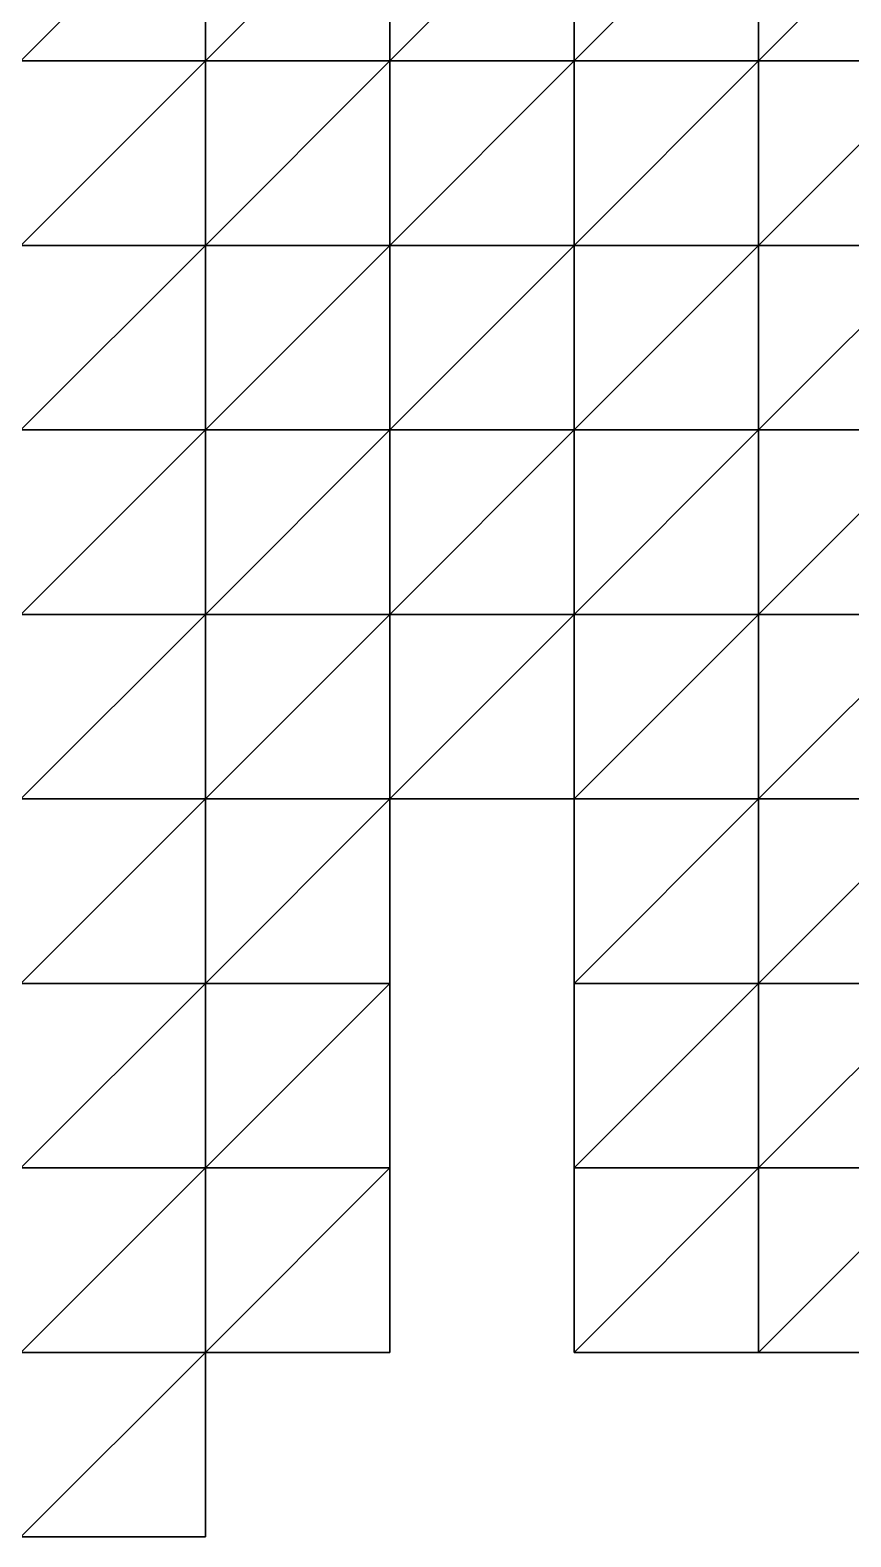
# Model space of a CAD drawing. Extents: x 292020 to 295740, y 4557680 to 4560040.
# Drawn here: x 294301 to 294390, y 4558500 to 4558663.3 of the extents above; entities that cross this region are included whole.
import ezdxf

# ---------------------------------------------------------------- set-up
doc = ezdxf.new("R2010")
doc.units = 0
doc.layers.add('RUN201_4_-_RUN201_NODOMAIN5_20X', color=7, linetype='CONTINUOUS')

msp = doc.modelspace()

# ---------------------------------------------------------------- linework, layer by layer
at = {"layer": 'RUN201_4_-_RUN201_NODOMAIN5_20X'}
for points in [[(294300, 4558680, 1860), (294300, 4558660, 1860), (294320, 4558680, 1860)], [(294320, 4558680, 1860), (294300, 4558660, 1860), (294320, 4558660, 1860)], [(294320, 4558680, 1940), (294300, 4558660, 1940), (294300, 4558680, 1940)], [(294320, 4558660, 1940), (294300, 4558660, 1940), (294320, 4558680, 1940)], [(294320, 4558660, 1860), (294320, 4558660, 1880), (294320, 4558680, 1860)], [(294320, 4558680, 1860), (294320, 4558660, 1880), (294320, 4558680, 1880)], [(294320, 4558680, 1880), (294320, 4558660, 1880), (294340, 4558680, 1880)], [(294340, 4558680, 1880), (294320, 4558660, 1880), (294340, 4558660, 1880)], [(294340, 4558680, 1940), (294320, 4558660, 1940), (294320, 4558680, 1940)], [(294340, 4558660, 1940), (294320, 4558660, 1940), (294340, 4558680, 1940)], [(294340, 4558680, 1880), (294340, 4558660, 1880), (294360, 4558680, 1880)], [(294360, 4558680, 1880), (294340, 4558660, 1880), (294360, 4558660, 1880)], [(294360, 4558680, 1940), (294340, 4558660, 1940), (294340, 4558680, 1940)], [(294360, 4558660, 1940), (294340, 4558660, 1940), (294360, 4558680, 1940)], [(294360, 4558680, 1880), (294360, 4558660, 1880), (294380, 4558680, 1880)], [(294380, 4558680, 1880), (294360, 4558660, 1880), (294380, 4558660, 1880)], [(294380, 4558680, 1940), (294360, 4558660, 1940), (294360, 4558680, 1940)], [(294380, 4558660, 1940), (294360, 4558660, 1940), (294380, 4558680, 1940)], [(294380, 4558680, 1880), (294380, 4558660, 1880), (294400, 4558680, 1880)], [(294400, 4558680, 1880), (294380, 4558660, 1880), (294400, 4558660, 1880)], [(294400, 4558680, 1940), (294380, 4558660, 1940), (294380, 4558680, 1940)], [(294400, 4558660, 1940), (294380, 4558660, 1940), (294400, 4558680, 1940)], [(294300, 4558660, 1860), (294300, 4558640, 1860), (294320, 4558660, 1860)], [(294320, 4558660, 1860), (294300, 4558640, 1860), (294320, 4558640, 1860)], [(294320, 4558660, 1940), (294300, 4558640, 1940), (294300, 4558660, 1940)], [(294320, 4558640, 1940), (294300, 4558640, 1940), (294320, 4558660, 1940)], [(294320, 4558640, 1860), (294320, 4558640, 1880), (294320, 4558660, 1860)], [(294320, 4558660, 1860), (294320, 4558640, 1880), (294320, 4558660, 1880)], [(294320, 4558660, 1880), (294320, 4558640, 1880), (294340, 4558660, 1880)], [(294340, 4558660, 1880), (294320, 4558640, 1880), (294340, 4558640, 1880)], [(294340, 4558660, 1940), (294320, 4558640, 1940), (294320, 4558660, 1940)], [(294340, 4558640, 1940), (294320, 4558640, 1940), (294340, 4558660, 1940)], [(294340, 4558640, 1880), (294340, 4558640, 1900), (294340, 4558660, 1880)], [(294340, 4558660, 1880), (294340, 4558640, 1900), (294340, 4558660, 1900)], [(294340, 4558660, 1880), (294340, 4558660, 1900), (294360, 4558660, 1880)], [(294360, 4558660, 1880), (294340, 4558660, 1900), (294360, 4558660, 1900)], [(294340, 4558660, 1900), (294340, 4558640, 1900), (294360, 4558660, 1900)], [(294360, 4558660, 1900), (294340, 4558640, 1900), (294360, 4558640, 1900)], [(294360, 4558660, 1940), (294340, 4558640, 1940), (294340, 4558660, 1940)], [(294360, 4558640, 1940), (294340, 4558640, 1940), (294360, 4558660, 1940)], [(294360, 4558660, 1880), (294360, 4558640, 1880), (294380, 4558660, 1880)], [(294380, 4558660, 1880), (294360, 4558640, 1880), (294380, 4558640, 1880)], [(294360, 4558660, 1880), (294360, 4558640, 1900), (294360, 4558640, 1880)], [(294360, 4558660, 1900), (294360, 4558640, 1900), (294360, 4558660, 1880)], [(294380, 4558660, 1940), (294360, 4558640, 1940), (294360, 4558660, 1940)], [(294380, 4558640, 1940), (294360, 4558640, 1940), (294380, 4558660, 1940)], [(294380, 4558660, 1880), (294380, 4558640, 1880), (294400, 4558660, 1880)], [(294400, 4558660, 1880), (294380, 4558640, 1880), (294400, 4558640, 1880)], [(294400, 4558660, 1940), (294380, 4558640, 1940), (294380, 4558660, 1940)], [(294400, 4558640, 1940), (294380, 4558640, 1940), (294400, 4558660, 1940)], [(294300, 4558640, 1860), (294300, 4558640, 1880), (294320, 4558640, 1860)], [(294320, 4558640, 1860), (294300, 4558640, 1880), (294320, 4558640, 1880)], [(294300, 4558640, 1880), (294300, 4558620, 1880), (294320, 4558640, 1880)], [(294320, 4558640, 1880), (294300, 4558620, 1880), (294320, 4558620, 1880)], [(294320, 4558640, 1940), (294300, 4558620, 1940), (294300, 4558640, 1940)], [(294320, 4558620, 1940), (294300, 4558620, 1940), (294320, 4558640, 1940)], [(294320, 4558620, 1880), (294320, 4558620, 1900), (294320, 4558640, 1880)], [(294320, 4558640, 1880), (294320, 4558620, 1900), (294320, 4558640, 1900)], [(294320, 4558640, 1880), (294320, 4558640, 1900), (294340, 4558640, 1880)], [(294340, 4558640, 1880), (294320, 4558640, 1900), (294340, 4558640, 1900)], [(294320, 4558640, 1900), (294320, 4558620, 1900), (294340, 4558640, 1900)], [(294340, 4558640, 1900), (294320, 4558620, 1900), (294340, 4558620, 1900)], [(294340, 4558640, 1940), (294320, 4558620, 1940), (294320, 4558640, 1940)], [(294340, 4558620, 1940), (294320, 4558620, 1940), (294340, 4558640, 1940)], [(294340, 4558640, 1880), (294340, 4558620, 1880), (294360, 4558640, 1880)], [(294360, 4558640, 1880), (294340, 4558620, 1880), (294360, 4558620, 1880)], [(294360, 4558640, 1880), (294340, 4558640, 1900), (294340, 4558640, 1880)], [(294360, 4558640, 1900), (294340, 4558640, 1900), (294360, 4558640, 1880)], [(294340, 4558640, 1880), (294340, 4558620, 1900), (294340, 4558620, 1880)], [(294340, 4558640, 1900), (294340, 4558620, 1900), (294340, 4558640, 1880)], [(294360, 4558640, 1940), (294340, 4558620, 1940), (294340, 4558640, 1940)], [(294360, 4558620, 1940), (294340, 4558620, 1940), (294360, 4558640, 1940)], [(294360, 4558640, 1880), (294360, 4558620, 1880), (294380, 4558640, 1880)], [(294380, 4558640, 1880), (294360, 4558620, 1880), (294380, 4558620, 1880)], [(294380, 4558640, 1940), (294360, 4558620, 1940), (294360, 4558640, 1940)], [(294380, 4558620, 1940), (294360, 4558620, 1940), (294380, 4558640, 1940)], [(294380, 4558640, 1880), (294380, 4558620, 1880), (294400, 4558640, 1880)], [(294400, 4558640, 1880), (294380, 4558620, 1880), (294400, 4558620, 1880)], [(294400, 4558640, 1940), (294380, 4558620, 1940), (294380, 4558640, 1940)], [(294400, 4558620, 1940), (294380, 4558620, 1940), (294400, 4558640, 1940)], [(294300, 4558620, 1880), (294300, 4558600, 1880), (294320, 4558620, 1880)], [(294320, 4558620, 1880), (294300, 4558600, 1880), (294320, 4558600, 1880)], [(294320, 4558620, 1940), (294300, 4558600, 1940), (294300, 4558620, 1940)], [(294320, 4558600, 1940), (294300, 4558600, 1940), (294320, 4558620, 1940)], [(294320, 4558600, 1880), (294320, 4558600, 1900), (294320, 4558620, 1880)], [(294320, 4558620, 1880), (294320, 4558600, 1900), (294320, 4558620, 1900)], [(294320, 4558620, 1900), (294320, 4558600, 1900), (294340, 4558620, 1900)], [(294340, 4558620, 1900), (294320, 4558600, 1900), (294340, 4558600, 1900)], [(294340, 4558620, 1940), (294320, 4558600, 1940), (294320, 4558620, 1940)], [(294340, 4558600, 1940), (294320, 4558600, 1940), (294340, 4558620, 1940)], [(294340, 4558620, 1880), (294340, 4558620, 1900), (294360, 4558620, 1880)], [(294360, 4558620, 1880), (294340, 4558620, 1900), (294360, 4558620, 1900)], [(294340, 4558620, 1900), (294340, 4558600, 1900), (294360, 4558620, 1900)], [(294360, 4558620, 1900), (294340, 4558600, 1900), (294360, 4558600, 1900)], [(294360, 4558620, 1940), (294340, 4558600, 1940), (294340, 4558620, 1940)], [(294360, 4558600, 1940), (294340, 4558600, 1940), (294360, 4558620, 1940)], [(294360, 4558620, 1880), (294360, 4558600, 1880), (294380, 4558620, 1880)], [(294380, 4558620, 1880), (294360, 4558600, 1880), (294380, 4558600, 1880)], [(294360, 4558620, 1880), (294360, 4558600, 1900), (294360, 4558600, 1880)], [(294360, 4558620, 1900), (294360, 4558600, 1900), (294360, 4558620, 1880)], [(294380, 4558620, 1940), (294360, 4558600, 1940), (294360, 4558620, 1940)], [(294380, 4558600, 1940), (294360, 4558600, 1940), (294380, 4558620, 1940)], [(294380, 4558620, 1880), (294380, 4558600, 1880), (294400, 4558620, 1880)], [(294400, 4558620, 1880), (294380, 4558600, 1880), (294400, 4558600, 1880)], [(294400, 4558620, 1940), (294380, 4558600, 1940), (294380, 4558620, 1940)], [(294400, 4558600, 1940), (294380, 4558600, 1940), (294400, 4558620, 1940)], [(294300, 4558600, 1880), (294300, 4558580, 1880), (294320, 4558600, 1880)], [(294320, 4558600, 1880), (294300, 4558580, 1880), (294320, 4558580, 1880)], [(294320, 4558600, 1940), (294300, 4558580, 1940), (294300, 4558600, 1940)], [(294320, 4558580, 1940), (294300, 4558580, 1940), (294320, 4558600, 1940)], [(294320, 4558580, 1880), (294320, 4558580, 1900), (294320, 4558600, 1880)], [(294320, 4558600, 1880), (294320, 4558580, 1900), (294320, 4558600, 1900)], [(294320, 4558600, 1900), (294320, 4558580, 1900), (294340, 4558600, 1900)], [(294340, 4558600, 1900), (294320, 4558580, 1900), (294340, 4558580, 1900)], [(294340, 4558600, 1940), (294320, 4558580, 1940), (294320, 4558600, 1940)], [(294340, 4558580, 1940), (294320, 4558580, 1940), (294340, 4558600, 1940)], [(294340, 4558580, 1900), (294340, 4558580, 1920), (294340, 4558600, 1900)], [(294340, 4558600, 1900), (294340, 4558580, 1920), (294340, 4558600, 1920)], [(294340, 4558600, 1900), (294340, 4558600, 1920), (294360, 4558600, 1900)], [(294360, 4558600, 1900), (294340, 4558600, 1920), (294360, 4558600, 1920)], [(294340, 4558600, 1920), (294340, 4558580, 1920), (294360, 4558600, 1920)], [(294360, 4558600, 1920), (294340, 4558580, 1920), (294360, 4558580, 1920)], [(294360, 4558600, 1940), (294340, 4558580, 1940), (294340, 4558600, 1940)], [(294360, 4558580, 1940), (294340, 4558580, 1940), (294360, 4558600, 1940)], [(294360, 4558600, 1880), (294360, 4558600, 1900), (294380, 4558600, 1880)], [(294380, 4558600, 1880), (294360, 4558600, 1900), (294380, 4558600, 1900)], [(294360, 4558600, 1900), (294360, 4558580, 1900), (294380, 4558600, 1900)], [(294380, 4558600, 1900), (294360, 4558580, 1900), (294380, 4558580, 1900)], [(294360, 4558600, 1900), (294360, 4558580, 1920), (294360, 4558580, 1900)], [(294360, 4558600, 1920), (294360, 4558580, 1920), (294360, 4558600, 1900)], [(294380, 4558600, 1940), (294360, 4558580, 1940), (294360, 4558600, 1940)], [(294380, 4558580, 1940), (294360, 4558580, 1940), (294380, 4558600, 1940)], [(294380, 4558600, 1880), (294380, 4558580, 1880), (294400, 4558600, 1880)], [(294400, 4558600, 1880), (294380, 4558580, 1880), (294400, 4558580, 1880)], [(294380, 4558600, 1880), (294380, 4558580, 1900), (294380, 4558580, 1880)], [(294380, 4558600, 1900), (294380, 4558580, 1900), (294380, 4558600, 1880)], [(294400, 4558600, 1940), (294380, 4558580, 1940), (294380, 4558600, 1940)], [(294400, 4558580, 1940), (294380, 4558580, 1940), (294400, 4558600, 1940)], [(294300, 4558580, 1880), (294300, 4558580, 1900), (294320, 4558580, 1880)], [(294320, 4558580, 1880), (294300, 4558580, 1900), (294320, 4558580, 1900)], [(294300, 4558580, 1900), (294300, 4558560, 1900), (294320, 4558580, 1900)], [(294320, 4558580, 1900), (294300, 4558560, 1900), (294320, 4558560, 1900)], [(294320, 4558580, 1940), (294300, 4558560, 1940), (294300, 4558580, 1940)], [(294320, 4558560, 1940), (294300, 4558560, 1940), (294320, 4558580, 1940)], [(294320, 4558560, 1900), (294320, 4558560, 1920), (294320, 4558580, 1900)], [(294320, 4558580, 1900), (294320, 4558560, 1920), (294320, 4558580, 1920)], [(294320, 4558580, 1900), (294320, 4558580, 1920), (294340, 4558580, 1900)], [(294340, 4558580, 1900), (294320, 4558580, 1920), (294340, 4558580, 1920)], [(294320, 4558580, 1920), (294320, 4558560, 1920), (294340, 4558580, 1920)], [(294340, 4558580, 1920), (294320, 4558560, 1920), (294340, 4558560, 1920)], [(294340, 4558580, 1940), (294320, 4558560, 1940), (294320, 4558580, 1940)], [(294340, 4558560, 1940), (294320, 4558560, 1940), (294340, 4558580, 1940)], [(294340, 4558560, 1920), (294340, 4558560, 1940), (294340, 4558580, 1920)], [(294340, 4558580, 1920), (294340, 4558560, 1940), (294340, 4558580, 1940)], [(294340, 4558580, 1920), (294340, 4558580, 1940), (294360, 4558580, 1920)], [(294360, 4558580, 1920), (294340, 4558580, 1940), (294360, 4558580, 1940)], [(294360, 4558580, 1900), (294360, 4558580, 1920), (294380, 4558580, 1900)], [(294380, 4558580, 1900), (294360, 4558580, 1920), (294380, 4558580, 1920)], [(294360, 4558580, 1920), (294360, 4558560, 1920), (294380, 4558580, 1920)], [(294380, 4558580, 1920), (294360, 4558560, 1920), (294380, 4558560, 1920)], [(294380, 4558580, 1940), (294360, 4558560, 1940), (294360, 4558580, 1940)], [(294380, 4558560, 1940), (294360, 4558560, 1940), (294380, 4558580, 1940)], [(294360, 4558580, 1920), (294360, 4558560, 1940), (294360, 4558560, 1920)], [(294360, 4558580, 1940), (294360, 4558560, 1940), (294360, 4558580, 1920)], [(294380, 4558580, 1880), (294380, 4558580, 1900), (294400, 4558580, 1880)], [(294400, 4558580, 1880), (294380, 4558580, 1900), (294400, 4558580, 1900)], [(294380, 4558580, 1900), (294380, 4558560, 1900), (294400, 4558580, 1900)], [(294400, 4558580, 1900), (294380, 4558560, 1900), (294400, 4558560, 1900)], [(294380, 4558580, 1900), (294380, 4558560, 1920), (294380, 4558560, 1900)], [(294380, 4558580, 1920), (294380, 4558560, 1920), (294380, 4558580, 1900)], [(294400, 4558580, 1940), (294380, 4558560, 1940), (294380, 4558580, 1940)], [(294400, 4558560, 1940), (294380, 4558560, 1940), (294400, 4558580, 1940)], [(294300, 4558560, 1900), (294300, 4558540, 1900), (294320, 4558560, 1900)], [(294320, 4558560, 1900), (294300, 4558540, 1900), (294320, 4558540, 1900)], [(294320, 4558560, 1960), (294300, 4558540, 1960), (294300, 4558560, 1960)], [(294320, 4558540, 1960), (294300, 4558540, 1960), (294320, 4558560, 1960)], [(294320, 4558560, 1940), (294300, 4558560, 1960), (294300, 4558560, 1940)], [(294320, 4558560, 1960), (294300, 4558560, 1960), (294320, 4558560, 1940)], [(294320, 4558540, 1900), (294320, 4558540, 1920), (294320, 4558560, 1900)], [(294320, 4558560, 1900), (294320, 4558540, 1920), (294320, 4558560, 1920)], [(294320, 4558560, 1920), (294320, 4558540, 1920), (294340, 4558560, 1920)], [(294340, 4558560, 1920), (294320, 4558540, 1920), (294340, 4558540, 1920)], [(294340, 4558560, 1960), (294320, 4558540, 1960), (294320, 4558560, 1960)], [(294340, 4558540, 1960), (294320, 4558540, 1960), (294340, 4558560, 1960)], [(294340, 4558560, 1940), (294320, 4558560, 1960), (294320, 4558560, 1940)], [(294340, 4558560, 1960), (294320, 4558560, 1960), (294340, 4558560, 1940)], [(294340, 4558540, 1920), (294340, 4558540, 1940), (294340, 4558560, 1920)], [(294340, 4558560, 1920), (294340, 4558540, 1940), (294340, 4558560, 1940)], [(294340, 4558540, 1940), (294340, 4558540, 1960), (294340, 4558560, 1940)], [(294340, 4558560, 1940), (294340, 4558540, 1960), (294340, 4558560, 1960)], [(294360, 4558560, 1920), (294360, 4558560, 1940), (294380, 4558560, 1920)], [(294380, 4558560, 1920), (294360, 4558560, 1940), (294380, 4558560, 1940)], [(294360, 4558560, 1940), (294360, 4558540, 1940), (294380, 4558560, 1940)], [(294380, 4558560, 1940), (294360, 4558540, 1940), (294380, 4558540, 1940)], [(294380, 4558560, 1960), (294360, 4558540, 1960), (294360, 4558560, 1960)], [(294380, 4558540, 1960), (294360, 4558540, 1960), (294380, 4558560, 1960)], [(294380, 4558560, 1940), (294360, 4558560, 1960), (294360, 4558560, 1940)], [(294380, 4558560, 1960), (294360, 4558560, 1960), (294380, 4558560, 1940)], [(294360, 4558560, 1940), (294360, 4558540, 1960), (294360, 4558540, 1940)], [(294360, 4558560, 1960), (294360, 4558540, 1960), (294360, 4558560, 1940)], [(294380, 4558560, 1900), (294380, 4558560, 1920), (294400, 4558560, 1900)], [(294400, 4558560, 1900), (294380, 4558560, 1920), (294400, 4558560, 1920)], [(294380, 4558560, 1920), (294380, 4558540, 1920), (294400, 4558560, 1920)], [(294400, 4558560, 1920), (294380, 4558540, 1920), (294400, 4558540, 1920)], [(294380, 4558560, 1920), (294380, 4558540, 1940), (294380, 4558540, 1920)], [(294380, 4558560, 1940), (294380, 4558540, 1940), (294380, 4558560, 1920)], [(294400, 4558560, 1960), (294380, 4558540, 1960), (294380, 4558560, 1960)], [(294400, 4558540, 1960), (294380, 4558540, 1960), (294400, 4558560, 1960)], [(294400, 4558560, 1940), (294380, 4558560, 1960), (294380, 4558560, 1940)], [(294400, 4558560, 1960), (294380, 4558560, 1960), (294400, 4558560, 1940)], [(294300, 4558540, 1900), (294300, 4558540, 1920), (294320, 4558540, 1900)], [(294320, 4558540, 1900), (294300, 4558540, 1920), (294320, 4558540, 1920)], [(294300, 4558540, 1920), (294300, 4558520, 1920), (294320, 4558540, 1920)], [(294320, 4558540, 1920), (294300, 4558520, 1920), (294320, 4558520, 1920)], [(294320, 4558540, 1960), (294300, 4558520, 1960), (294300, 4558540, 1960)], [(294320, 4558520, 1960), (294300, 4558520, 1960), (294320, 4558540, 1960)], [(294320, 4558520, 1920), (294320, 4558520, 1940), (294320, 4558540, 1920)], [(294320, 4558540, 1920), (294320, 4558520, 1940), (294320, 4558540, 1940)], [(294320, 4558540, 1920), (294320, 4558540, 1940), (294340, 4558540, 1920)], [(294340, 4558540, 1920), (294320, 4558540, 1940), (294340, 4558540, 1940)], [(294320, 4558540, 1940), (294320, 4558520, 1940), (294340, 4558540, 1940)], [(294340, 4558540, 1940), (294320, 4558520, 1940), (294340, 4558520, 1940)], [(294340, 4558540, 1960), (294320, 4558520, 1960), (294320, 4558540, 1960)], [(294340, 4558520, 1960), (294320, 4558520, 1960), (294340, 4558540, 1960)], [(294340, 4558520, 1940), (294340, 4558520, 1960), (294340, 4558540, 1940)], [(294340, 4558540, 1940), (294340, 4558520, 1960), (294340, 4558540, 1960)], [(294360, 4558540, 1940), (294360, 4558520, 1940), (294380, 4558540, 1940)], [(294380, 4558540, 1940), (294360, 4558520, 1940), (294380, 4558520, 1940)], [(294380, 4558540, 1960), (294360, 4558520, 1960), (294360, 4558540, 1960)], [(294380, 4558520, 1960), (294360, 4558520, 1960), (294380, 4558540, 1960)], [(294360, 4558540, 1940), (294360, 4558520, 1960), (294360, 4558520, 1940)], [(294360, 4558540, 1960), (294360, 4558520, 1960), (294360, 4558540, 1940)], [(294380, 4558540, 1920), (294380, 4558540, 1940), (294400, 4558540, 1920)], [(294400, 4558540, 1920), (294380, 4558540, 1940), (294400, 4558540, 1940)], [(294380, 4558540, 1940), (294380, 4558520, 1940), (294400, 4558540, 1940)], [(294400, 4558540, 1940), (294380, 4558520, 1940), (294400, 4558520, 1940)], [(294400, 4558540, 1960), (294380, 4558520, 1960), (294380, 4558540, 1960)], [(294400, 4558520, 1960), (294380, 4558520, 1960), (294400, 4558540, 1960)], [(294300, 4558520, 1920), (294300, 4558520, 1940), (294320, 4558520, 1920)], [(294320, 4558520, 1920), (294300, 4558520, 1940), (294320, 4558520, 1940)], [(294300, 4558520, 1940), (294300, 4558500, 1940), (294320, 4558520, 1940)], [(294320, 4558520, 1940), (294300, 4558500, 1940), (294320, 4558500, 1940)], [(294320, 4558520, 1960), (294300, 4558500, 1960), (294300, 4558520, 1960)], [(294320, 4558500, 1960), (294300, 4558500, 1960), (294320, 4558520, 1960)], [(294320, 4558500, 1940), (294320, 4558500, 1960), (294320, 4558520, 1940)], [(294320, 4558520, 1940), (294320, 4558500, 1960), (294320, 4558520, 1960)], [(294320, 4558520, 1940), (294320, 4558520, 1960), (294340, 4558520, 1940)], [(294340, 4558520, 1940), (294320, 4558520, 1960), (294340, 4558520, 1960)], [(294360, 4558520, 1940), (294360, 4558520, 1960), (294380, 4558520, 1940)], [(294380, 4558520, 1940), (294360, 4558520, 1960), (294380, 4558520, 1960)], [(294380, 4558520, 1940), (294380, 4558520, 1960), (294400, 4558520, 1940)], [(294400, 4558520, 1940), (294380, 4558520, 1960), (294400, 4558520, 1960)], [(294300, 4558500, 1940), (294300, 4558500, 1960), (294320, 4558500, 1940)], [(294320, 4558500, 1940), (294300, 4558500, 1960), (294320, 4558500, 1960)]]:
    msp.add_3dface(points, dxfattribs=at)

doc.saveas('drawing.dxf')
